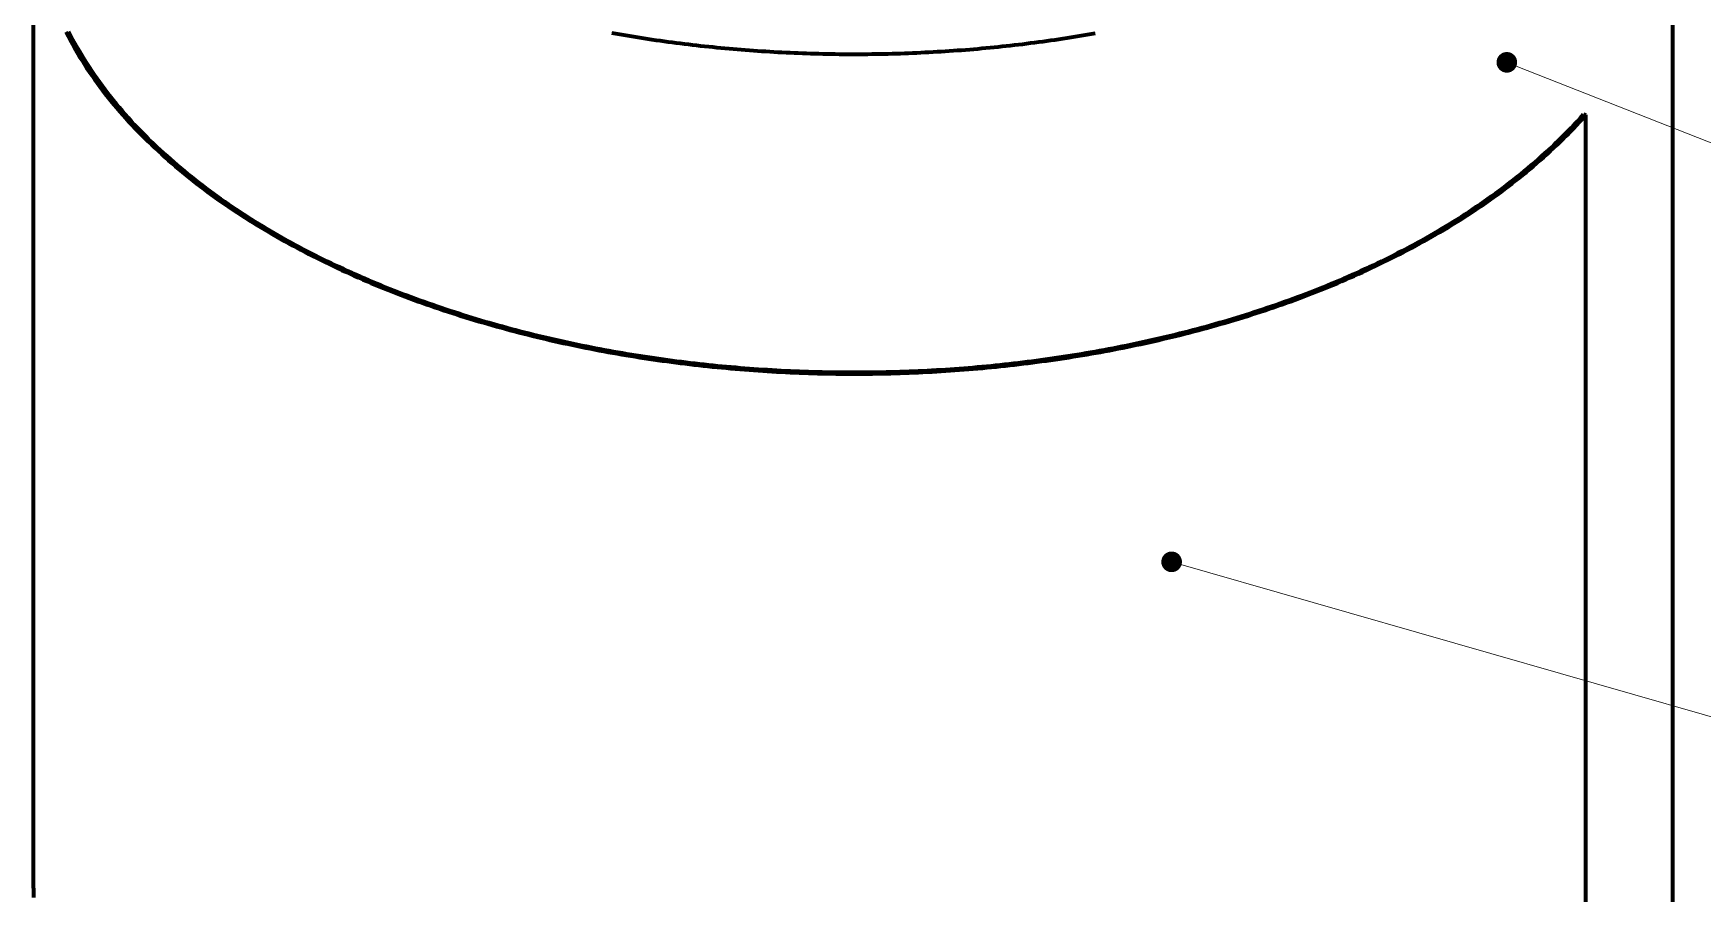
# Model space of a CAD drawing. Header units: millimetres. Extents: x 0 to 594, y 0 to 420.
# Drawn here: x 204.7 to 301.6, y 133.1 to 183 of the extents above; entities that cross this region are included whole.
import ezdxf

# ---------------------------------------------------------------- set-up
doc = ezdxf.new("R2010")
doc.units = ezdxf.units.MM
doc.layers.add('01-VISIBLE', color=7, linetype='CONTINUOUS', lineweight=70)
doc.layers.add('08-FINA', color=5, linetype='CONTINUOUS', lineweight=18)

msp = doc.modelspace()

# ---------------------------------------------------------------- hatches: boundary and pattern name
at = {"layer": '08-FINA'}
h = msp.add_hatch(color=7, dxfattribs=at)
h.dxf.hatch_style = 1
edge = h.paths.add_edge_path()
edge.add_arc((290.223, 181.358), 0.6, 0, 360)
h = msp.add_hatch(color=7, dxfattribs=at)
h.dxf.hatch_style = 1
edge = h.paths.add_edge_path()
edge.add_arc((270.767, 152.371), 0.6, 0, 360)

# ---------------------------------------------------------------- linework, layer by layer
at = {"layer": '01-VISIBLE'}
for p, q in [((299.849, 90.461), (299.849, 209.261)), ((204.699, 133.424), (204.699, 190.793)), ((294.672, 178.343), (294.805, 178.304)), ((294.805, 120.934), (294.805, 178.304))]:
    msp.add_line(p, q, dxfattribs=at)
for points in [[(206.591, 183.119), (206.712, 182.882), (206.836, 182.647), (206.963, 182.414), (207.093, 182.182), (207.227, 181.952), (207.363, 181.723), (207.502, 181.497), (207.644, 181.272), (207.788, 181.049), (207.935, 180.827), (208.085, 180.608), (208.238, 180.39), (208.392, 180.173), (208.55, 179.959), (208.709, 179.746), (208.871, 179.535), (209.036, 179.326), (209.202, 179.119), (209.371, 178.913), (209.541, 178.71), (209.714, 178.508), (209.889, 178.307), (210.066, 178.109), (210.245, 177.912), (210.426, 177.717), (210.608, 177.524), (210.793, 177.332), (210.979, 177.142), (211.167, 176.954), (211.356, 176.768), (211.548, 176.583), (211.741, 176.4), (211.935, 176.219), (212.131, 176.039), (212.329, 175.861), (212.528, 175.685), (212.728, 175.51), (212.93, 175.337), (213.133, 175.166), (213.338, 174.996), (213.544, 174.828), (213.751, 174.661), (213.96, 174.496), (214.169, 174.333), (214.38, 174.171), (214.593, 174.011), (214.806, 173.852), (215.02, 173.695), (215.236, 173.539), (215.452, 173.385), (215.67, 173.232), (215.889, 173.081), (216.109, 172.931), (216.329, 172.783), (216.551, 172.636), (216.774, 172.491), (216.997, 172.347), (217.222, 172.205), (217.447, 172.064), (217.674, 171.924), (217.901, 171.786), (218.129, 171.649), (218.358, 171.514), (218.587, 171.38), (218.818, 171.247), (219.049, 171.116), (219.281, 170.986), (219.514, 170.857), (219.747, 170.73), (219.981, 170.604), (220.216, 170.479), (220.452, 170.356), (220.688, 170.234), (220.925, 170.113), (221.162, 169.993), (221.4, 169.875), (221.639, 169.758), (221.879, 169.642), (222.119, 169.528), (222.359, 169.415), (222.6, 169.303), (222.842, 169.192), (223.084, 169.082), (223.327, 168.974), (223.57, 168.867), (223.814, 168.761), (224.059, 168.656), (224.304, 168.552), (224.549, 168.45), (224.795, 168.349), (225.041, 168.248), (225.288, 168.149), (225.535, 168.052), (225.783, 167.955), (226.031, 167.859), (226.28, 167.765), (226.529, 167.672), (226.778, 167.579), (227.028, 167.488), (227.278, 167.398), (227.529, 167.309), (227.78, 167.222), (228.031, 167.135), (228.283, 167.049), (228.535, 166.965), (228.787, 166.881), (229.04, 166.799), (229.293, 166.717), (229.547, 166.637), (229.8, 166.558), (230.055, 166.48), (230.309, 166.402), (230.564, 166.326), (230.819, 166.251), (231.074, 166.177), (231.33, 166.104), (231.586, 166.032), (231.842, 165.961), (232.098, 165.891), (232.355, 165.821), (232.612, 165.753), (232.87, 165.686), (233.127, 165.62), (233.385, 165.555), (233.643, 165.491), (233.901, 165.428), (234.16, 165.366), (234.419, 165.305), (234.678, 165.244), (234.937, 165.185), (235.196, 165.127), (235.456, 165.069), (235.716, 165.013), (235.976, 164.958), (236.236, 164.903), (236.496, 164.85), (236.757, 164.797), (237.018, 164.745), (237.279, 164.695), (237.54, 164.645), (237.802, 164.596), (238.063, 164.548), (238.325, 164.501), (238.587, 164.455), (238.849, 164.41), (239.111, 164.366), (239.373, 164.322), (239.636, 164.28), (239.898, 164.238), (240.161, 164.198), (240.424, 164.158), (240.687, 164.119), (240.95, 164.081), (241.214, 164.044), (241.477, 164.008), (241.741, 163.973), (242.004, 163.939), (242.268, 163.905), (242.532, 163.873), (242.796, 163.841), (243.06, 163.81), (243.324, 163.78), (243.589, 163.751), (243.853, 163.723), (244.117, 163.696), (244.382, 163.67), (244.647, 163.644), (244.912, 163.62), (245.176, 163.596), (245.441, 163.573), (245.706, 163.551), (245.971, 163.53), (246.236, 163.51), (246.502, 163.49), (246.767, 163.472), (247.032, 163.454), (247.298, 163.438), (247.563, 163.422), (247.828, 163.407), (248.094, 163.392), (248.36, 163.379), (248.625, 163.367), (248.891, 163.355), (249.156, 163.344), (249.422, 163.334), (249.688, 163.325), (249.954, 163.317), (250.22, 163.31), (250.485, 163.304), (250.751, 163.298), (251.017, 163.293), (251.283, 163.289), (251.549, 163.286), (251.815, 163.284), (252.081, 163.283), (252.346, 163.283), (252.612, 163.283), (252.878, 163.284), (253.144, 163.286), (253.41, 163.289), (253.676, 163.293), (253.942, 163.298), (254.208, 163.303), (254.473, 163.31), (254.739, 163.317), (255.005, 163.325), (255.271, 163.334), (255.536, 163.344), (255.802, 163.355), (256.068, 163.366), (256.333, 163.379), (256.599, 163.392), (256.864, 163.406), (257.13, 163.421), (257.395, 163.437), (257.661, 163.454), (257.926, 163.472), (258.191, 163.49), (258.457, 163.509), (258.722, 163.53), (258.987, 163.551), (259.252, 163.573), (259.517, 163.596), (259.781, 163.619), (260.046, 163.644), (260.311, 163.669), (260.575, 163.696), (260.84, 163.723), (261.104, 163.751), (261.369, 163.78), (261.633, 163.81), (261.897, 163.841), (262.161, 163.872), (262.425, 163.905), (262.689, 163.938), (262.952, 163.972), (263.216, 164.008), (263.479, 164.044), (263.743, 164.081), (264.006, 164.118), (264.269, 164.157), (264.532, 164.197), (264.795, 164.238), (265.057, 164.279), (265.32, 164.321), (265.582, 164.365), (265.844, 164.409), (266.106, 164.454), (266.368, 164.5), (266.63, 164.547), (266.892, 164.595), (267.153, 164.644), (267.414, 164.694), (267.675, 164.744), (267.936, 164.796), (268.197, 164.849), (268.457, 164.902), (268.717, 164.957), (268.977, 165.012), (269.237, 165.068), (269.497, 165.126), (269.756, 165.184), (270.016, 165.243), (270.275, 165.303), (270.533, 165.365), (270.792, 165.427), (271.05, 165.49), (271.308, 165.554), (271.566, 165.619), (271.824, 165.685), (272.081, 165.752), (272.338, 165.82), (272.595, 165.889), (272.851, 165.959), (273.107, 166.03), (273.363, 166.102), (273.619, 166.176), (273.874, 166.25), (274.129, 166.325), (274.384, 166.401), (274.639, 166.478), (274.893, 166.556), (275.147, 166.636), (275.4, 166.716), (275.653, 166.797), (275.906, 166.88), (276.158, 166.963), (276.411, 167.048), (276.662, 167.133), (276.914, 167.22), (277.165, 167.308), (277.415, 167.397), (277.665, 167.487), (277.915, 167.578), (278.165, 167.67), (278.414, 167.763), (278.662, 167.858), (278.91, 167.953), (279.158, 168.05), (279.405, 168.148), (279.652, 168.247), (279.898, 168.347), (280.144, 168.448), (280.39, 168.55), (280.635, 168.654), (280.879, 168.759), (281.123, 168.865), (281.366, 168.972), (281.609, 169.08), (281.851, 169.19), (282.093, 169.301), (282.334, 169.413), (282.575, 169.526), (282.815, 169.64), (283.054, 169.756), (283.293, 169.873), (283.531, 169.991), (283.769, 170.111), (284.006, 170.231), (284.242, 170.353), (284.477, 170.477), (284.712, 170.601), (284.946, 170.727), (285.18, 170.855), (285.413, 170.983), (285.645, 171.113), (285.876, 171.244), (286.106, 171.377), (286.336, 171.511), (286.565, 171.647), (286.793, 171.783), (287.02, 171.921), (287.246, 172.061), (287.472, 172.202), (287.696, 172.344), (287.92, 172.488), (288.143, 172.634), (288.364, 172.78), (288.585, 172.928), (288.805, 173.078), (289.024, 173.229), (289.241, 173.382), (289.458, 173.536), (289.674, 173.692), (289.888, 173.849), (290.101, 174.008), (290.314, 174.168), (290.525, 174.33), (290.734, 174.493), (290.943, 174.658), (291.15, 174.825), (291.356, 174.993), (291.561, 175.163), (291.764, 175.334), (291.966, 175.507), (292.166, 175.682), (292.366, 175.858), (292.563, 176.036), (292.759, 176.215), (292.954, 176.397), (293.147, 176.58), (293.338, 176.764), (293.528, 176.951), (293.716, 177.139), (293.902, 177.329), (294.086, 177.52), (294.269, 177.713), (294.45, 177.908), (294.628, 178.105), (294.805, 178.304)], [(206.735, 183.143), (206.855, 182.907), (206.979, 182.673), (207.106, 182.44), (207.236, 182.209), (207.369, 181.98), (207.505, 181.752), (207.643, 181.526), (207.785, 181.302), (207.929, 181.079), (208.075, 180.859), (208.225, 180.64), (208.376, 180.422), (208.531, 180.207), (208.688, 179.993), (208.847, 179.781), (209.008, 179.571), (209.172, 179.362), (209.338, 179.156), (209.506, 178.951), (209.676, 178.748), (209.849, 178.546), (210.023, 178.347), (210.199, 178.149), (210.377, 177.953), (210.558, 177.758), (210.74, 177.566), (210.924, 177.375), (211.109, 177.185), (211.296, 176.998), (211.485, 176.812), (211.676, 176.628), (211.868, 176.445), (212.062, 176.265), (212.258, 176.086), (212.455, 175.908), (212.653, 175.732), (212.853, 175.558), (213.054, 175.386), (213.257, 175.215), (213.461, 175.046), (213.666, 174.878), (213.873, 174.712), (214.08, 174.548), (214.29, 174.385), (214.5, 174.223), (214.711, 174.063), (214.924, 173.905), (215.138, 173.748), (215.353, 173.593), (215.569, 173.44), (215.786, 173.287), (216.004, 173.137), (216.223, 172.987), (216.443, 172.84), (216.664, 172.693), (216.886, 172.549), (217.109, 172.405), (217.333, 172.263), (217.557, 172.123), (217.783, 171.983), (218.009, 171.846), (218.237, 171.709), (218.465, 171.574), (218.694, 171.441), (218.923, 171.308), (219.154, 171.178), (219.385, 171.048), (219.617, 170.92), (219.85, 170.793), (220.083, 170.667), (220.317, 170.543), (220.552, 170.42), (220.788, 170.298), (221.024, 170.178), (221.26, 170.059), (221.498, 169.941), (221.736, 169.824), (221.975, 169.709), (222.214, 169.595), (222.454, 169.482), (222.694, 169.37), (222.935, 169.26), (223.176, 169.151), (223.419, 169.043), (223.661, 168.936), (223.904, 168.83), (224.148, 168.726), (224.392, 168.622), (224.636, 168.52), (224.882, 168.419), (225.127, 168.319), (225.373, 168.221), (225.62, 168.123), (225.867, 168.027), (226.114, 167.932), (226.362, 167.837), (226.61, 167.744), (226.858, 167.653), (227.107, 167.562), (227.357, 167.472), (227.607, 167.383), (227.857, 167.296), (228.107, 167.209), (228.358, 167.124), (228.61, 167.04), (228.861, 166.956), (229.113, 166.874), (229.366, 166.793), (229.618, 166.713), (229.871, 166.634), (230.125, 166.556), (230.378, 166.479), (230.632, 166.403), (230.887, 166.328), (231.141, 166.254), (231.396, 166.181), (231.651, 166.11), (231.906, 166.039), (232.162, 165.969), (232.418, 165.9), (232.674, 165.832), (232.931, 165.765), (233.188, 165.7), (233.445, 165.635), (233.702, 165.571), (233.959, 165.508), (234.217, 165.446), (234.475, 165.385), (234.733, 165.325), (234.992, 165.266), (235.25, 165.208), (235.509, 165.15), (235.768, 165.094), (236.027, 165.039), (236.287, 164.985), (236.546, 164.931), (236.806, 164.879), (237.066, 164.827), (237.326, 164.777), (237.587, 164.727), (237.847, 164.678), (238.108, 164.631), (238.369, 164.584), (238.63, 164.538), (238.891, 164.493), (239.153, 164.449), (239.414, 164.406), (239.676, 164.363), (239.938, 164.322), (240.199, 164.281), (240.462, 164.242), (240.724, 164.203), (240.986, 164.165), (241.249, 164.129), (241.511, 164.093), (241.774, 164.057), (242.037, 164.023), (242.3, 163.99), (242.563, 163.957), (242.826, 163.926), (243.089, 163.895), (243.353, 163.866), (243.616, 163.837), (243.88, 163.809), (244.143, 163.781), (244.407, 163.755), (244.671, 163.73), (244.935, 163.705), (245.199, 163.682), (245.463, 163.659), (245.727, 163.637), (245.991, 163.616), (246.256, 163.596), (246.52, 163.576), (246.784, 163.558), (247.049, 163.54), (247.313, 163.524), (247.578, 163.508), (247.843, 163.493), (248.107, 163.479), (248.372, 163.465), (248.637, 163.453), (248.902, 163.441), (249.167, 163.431), (249.431, 163.421), (249.696, 163.412), (249.961, 163.404), (250.226, 163.397), (250.491, 163.39), (250.756, 163.385), (251.021, 163.38), (251.286, 163.376), (251.551, 163.373), (251.816, 163.371), (252.081, 163.37), (252.346, 163.369), (252.612, 163.37), (252.877, 163.371), (253.142, 163.373), (253.407, 163.376), (253.672, 163.38), (253.937, 163.384), (254.202, 163.39), (254.467, 163.396), (254.732, 163.404), (254.997, 163.412), (255.262, 163.421), (255.526, 163.431), (255.791, 163.441), (256.056, 163.453), (256.321, 163.465), (256.586, 163.478), (256.85, 163.493), (257.115, 163.508), (257.379, 163.523), (257.644, 163.54), (257.909, 163.558), (258.173, 163.576), (258.437, 163.595), (258.702, 163.616), (258.966, 163.637), (259.23, 163.658), (259.494, 163.681), (259.758, 163.705), (260.022, 163.729), (260.286, 163.755), (260.55, 163.781), (260.813, 163.808), (261.077, 163.836), (261.34, 163.865), (261.604, 163.895), (261.867, 163.925), (262.13, 163.957), (262.393, 163.989), (262.656, 164.023), (262.919, 164.057), (263.182, 164.092), (263.444, 164.128), (263.707, 164.165), (263.969, 164.202), (264.231, 164.241), (264.494, 164.281), (264.755, 164.321), (265.017, 164.362), (265.279, 164.405), (265.54, 164.448), (265.802, 164.492), (266.063, 164.537), (266.324, 164.583), (266.585, 164.63), (266.846, 164.678), (267.106, 164.726), (267.367, 164.776), (267.627, 164.826), (267.887, 164.878), (268.147, 164.93), (268.406, 164.984), (268.666, 165.038), (268.925, 165.093), (269.184, 165.149), (269.443, 165.207), (269.702, 165.265), (269.96, 165.324), (270.218, 165.384), (270.476, 165.445), (270.734, 165.507), (270.991, 165.57), (271.248, 165.633), (271.505, 165.698), (271.762, 165.764), (272.019, 165.831), (272.275, 165.899), (272.531, 165.968), (272.787, 166.037), (273.042, 166.108), (273.297, 166.18), (273.552, 166.253), (273.807, 166.327), (274.061, 166.402), (274.315, 166.478), (274.568, 166.555), (274.822, 166.633), (275.075, 166.712), (275.328, 166.792), (275.58, 166.873), (275.832, 166.955), (276.084, 167.038), (276.335, 167.122), (276.586, 167.208), (276.836, 167.294), (277.087, 167.382), (277.336, 167.47), (277.586, 167.56), (277.835, 167.651), (278.083, 167.743), (278.332, 167.836), (278.579, 167.93), (278.827, 168.025), (279.074, 168.121), (279.32, 168.219), (279.566, 168.318), (279.812, 168.417), (280.057, 168.518), (280.301, 168.62), (280.546, 168.724), (280.789, 168.828), (281.032, 168.934), (281.275, 169.041), (281.517, 169.149), (281.758, 169.258), (281.999, 169.368), (282.24, 169.48), (282.48, 169.593), (282.719, 169.707), (282.958, 169.822), (283.196, 169.939), (283.433, 170.057), (283.67, 170.176), (283.906, 170.296), (284.141, 170.418), (284.376, 170.541), (284.61, 170.665), (284.844, 170.791), (285.077, 170.917), (285.309, 171.046), (285.54, 171.175), (285.77, 171.306), (286, 171.438), (286.229, 171.572), (286.457, 171.707), (286.684, 171.843), (286.911, 171.981), (287.136, 172.12), (287.361, 172.261), (287.585, 172.402), (287.808, 172.546), (288.03, 172.691), (288.251, 172.837), (288.471, 172.985), (288.69, 173.134), (288.908, 173.285), (289.125, 173.437), (289.341, 173.59), (289.556, 173.746), (289.77, 173.902), (289.983, 174.06), (290.194, 174.22), (290.404, 174.382), (290.614, 174.544), (290.821, 174.709), (291.028, 174.875), (291.233, 175.043), (291.437, 175.212), (291.64, 175.383), (291.841, 175.555), (292.041, 175.729), (292.24, 175.905), (292.437, 176.082), (292.632, 176.261), (292.826, 176.442), (293.018, 176.625), (293.209, 176.809), (293.398, 176.994), (293.585, 177.182), (293.771, 177.371), (293.955, 177.562), (294.137, 177.755), (294.317, 177.949), (294.495, 178.145), (294.672, 178.343)], [(238.265, 183.07), (238.498, 183.029), (238.732, 182.988), (238.965, 182.948), (239.199, 182.909), (239.433, 182.87), (239.667, 182.832), (239.901, 182.795), (240.136, 182.759), (240.37, 182.723), (240.604, 182.688), (240.839, 182.654), (241.074, 182.621), (241.308, 182.588), (241.543, 182.556), (241.778, 182.525), (242.013, 182.494), (242.248, 182.464), (242.484, 182.435), (242.719, 182.406), (242.954, 182.379), (243.19, 182.352), (243.425, 182.325), (243.661, 182.3), (243.897, 182.275), (244.133, 182.25), (244.369, 182.227), (244.604, 182.204), (244.84, 182.182), (245.077, 182.16), (245.313, 182.14), (245.549, 182.119), (245.785, 182.1), (246.021, 182.081), (246.258, 182.063), (246.494, 182.046), (246.731, 182.029), (246.967, 182.014), (247.204, 181.998), (247.44, 181.984), (247.677, 181.97), (247.914, 181.957), (248.15, 181.944), (248.387, 181.933), (248.624, 181.921), (248.861, 181.911), (249.098, 181.901), (249.334, 181.892), (249.571, 181.884), (249.808, 181.876), (250.045, 181.869), (250.282, 181.863), (250.519, 181.857), (250.756, 181.852), (250.993, 181.848), (251.23, 181.845), (251.467, 181.842), (251.704, 181.839), (251.941, 181.838), (252.178, 181.837), (252.415, 181.837), (252.652, 181.838), (252.889, 181.839), (253.127, 181.841), (253.364, 181.843), (253.601, 181.846), (253.838, 181.85), (254.075, 181.855), (254.312, 181.86), (254.549, 181.866), (254.785, 181.873), (255.022, 181.88), (255.259, 181.888), (255.496, 181.897), (255.733, 181.907), (255.97, 181.917), (256.207, 181.928), (256.443, 181.939), (256.68, 181.951), (256.917, 181.964), (257.154, 181.978), (257.39, 181.992), (257.627, 182.007), (257.863, 182.022), (258.1, 182.039), (258.336, 182.056), (258.573, 182.073), (258.809, 182.092), (259.045, 182.111), (259.281, 182.131), (259.518, 182.151), (259.754, 182.172), (259.99, 182.194), (260.226, 182.217), (260.462, 182.24), (260.697, 182.264), (260.933, 182.289), (261.169, 182.314), (261.404, 182.34), (261.64, 182.367), (261.875, 182.394), (262.111, 182.422), (262.346, 182.451), (262.581, 182.481), (262.816, 182.511), (263.051, 182.542), (263.286, 182.574), (263.521, 182.606), (263.756, 182.639), (263.99, 182.673), (264.225, 182.708), (264.459, 182.743), (264.694, 182.779), (264.928, 182.816), (265.162, 182.854), (265.396, 182.892), (265.63, 182.931), (265.863, 182.97), (266.097, 183.011), (266.33, 183.052)], [(204.699, 133.424), (204.701, 133.158), (204.708, 132.892)]]:
    msp.add_lwpolyline(points, dxfattribs=at)
at = {"layer": '08-FINA'}
for p, q in [((369.814, 149.957), (290.223, 181.358)), ((369.675, 123.962), (270.767, 152.371))]:
    msp.add_line(p, q, dxfattribs=at)

doc.saveas('drawing.dxf')
